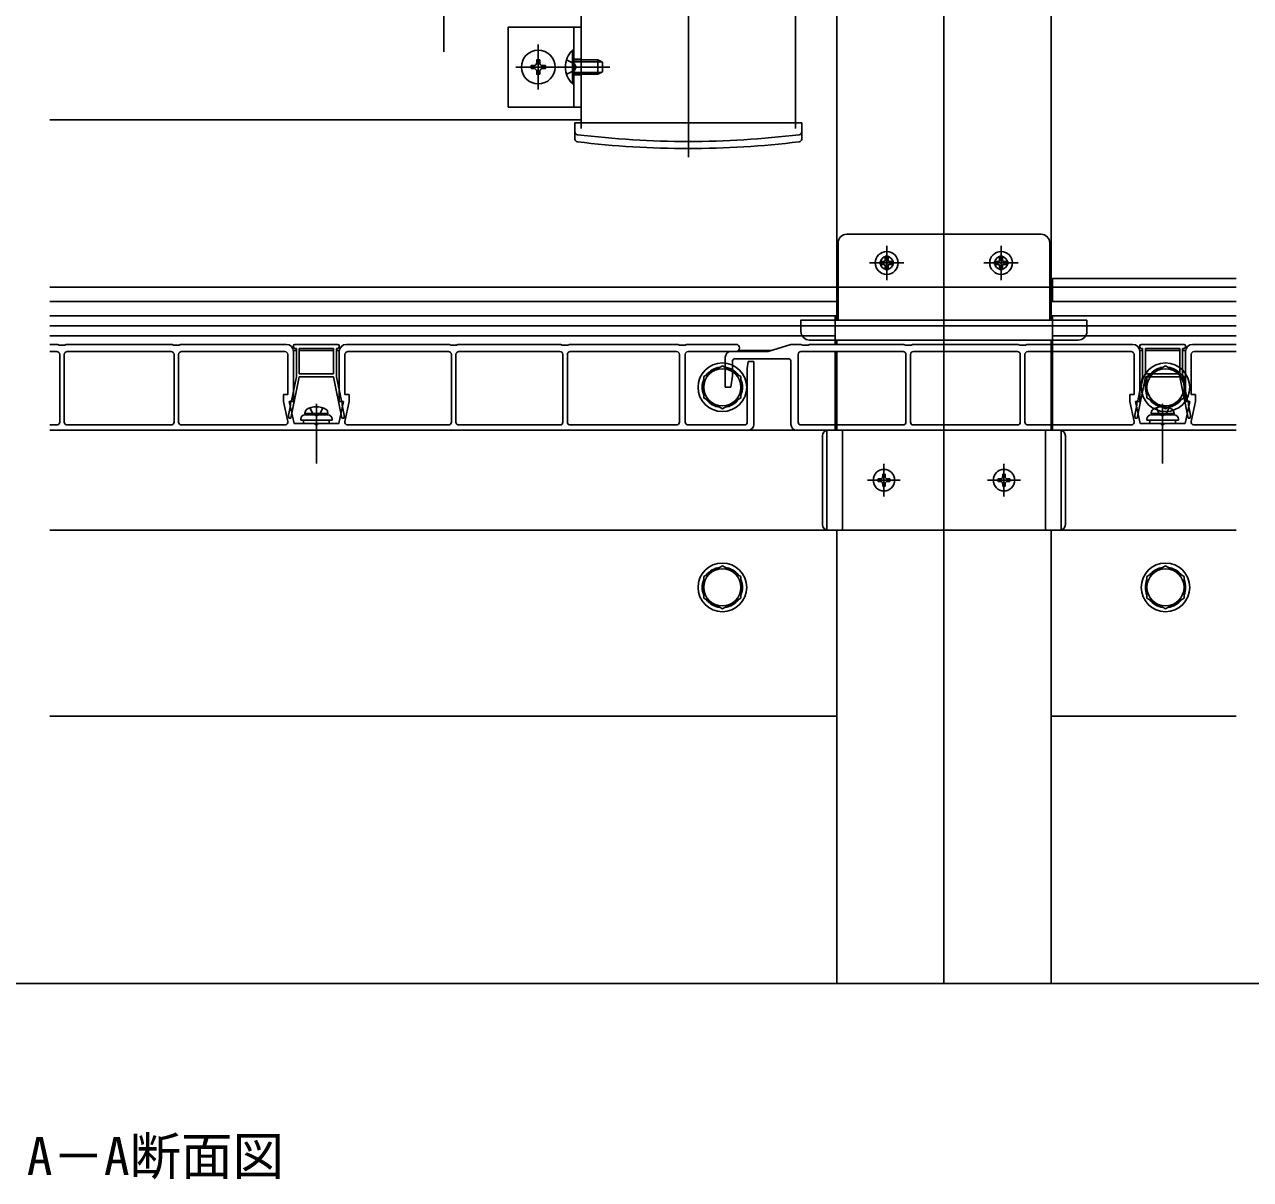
# Model space of a CAD drawing. Units: millimetres, scale not verified. Extents: x -1050 to 1050, y -1573 to 1566.
# Drawn here: x 136.9 to 565.7, y 176.1 to 580.1 of the extents above; entities that cross this region are included whole.
import ezdxf
from ezdxf.enums import TextEntityAlignment as Align

# ---------------------------------------------------------------- set-up
doc = ezdxf.new("R2010")
doc.units = ezdxf.units.MM
doc.header["$LTSCALE"] = 5
for name, color, linetype in [('0-2_USER1', 3, 'Continuous'), ('0-5_YKK_12', 2, 'Continuous'), ('0-6_YKK_13', 4, 'Continuous'), ('0-8_YKK_D', 6, 'Continuous'), ('0-A_YSS_K', 3, 'Continuous')]:
    doc.layers.add(name, color=color, linetype=linetype)
doc.styles.add('ＭＳ ゴシック', font='')
doc.styles.get('ＭＳ ゴシック').set_extended_font_data('MS Gothic')

msp = doc.modelspace()

# ---------------------------------------------------------------- linework, layer by layer
at = {"layer": '0-5_YKK_12'}
for p, q in [((369.1, 1131.6), (369.1, 533.725)), ((458.5, 1131.6), (458.5, 244.618)), ((331.6, 1119.6), (331.6, 545.725)), ((406.6, 1119.6), (406.6, 545.725)), ((421, 808.661), (421, 476.725)), ((145.729, 546.725), (331.6, 546.725)), ((331.6, 545.725), (331.6, 543.725)), ((406.6, 545.725), (406.6, 543.725)), ((560.729, 491.225), (496.5, 491.225)), ((496.5, 483.225), (496.5, 491.225)), ((421, 483.225), (145.729, 483.225)), ((421, 483.225), (145.729, 483.225)), ((535.729, 483.225), (496, 483.225)), ((560.729, 483.225), (496, 483.225)), ((421, 478.225), (145.729, 478.225)), ((560.729, 478.225), (496, 478.225)), ((421, 469.725), (421, 468.225)), ((496, 469.725), (496, 438.225)), ((232, 466.097), (230.972, 466.097)), ((245, 466.097), (233, 466.097)), ((247.028, 466.097), (246, 466.097)), ((398.191, 466.097), (386.64, 466.097)), ((420.5, 438.225), (420.5, 465.725)), ((421, 465.725), (421, 438.225)), ((528, 466.097), (526.972, 466.097)), ((541, 466.097), (529, 466.097)), ((543.028, 466.097), (542, 466.097)), ((418, 438.225), (145.729, 438.225)), ((417.5, 403.225), (417.5, 438.225)), ((560.729, 438.225), (499, 438.225)), ((499.5, 403.225), (499.5, 438.225)), ((420.5, 403.225), (145.729, 403.225)), ((421, 403.225), (421, 244.618)), ((496, 403.225), (496, 244.618)), ((560.729, 403.225), (496.5, 403.225)), ((421, 338.225), (145.729, 338.225)), ((560.729, 338.225), (496, 338.225))]:
    msp.add_line(p, q, dxfattribs=at)
for points in [[(496, 1119.6), (496, 578.725), (496, 476.725)], [(420.5, 468.225), (420.5, 469.725), (420.5, 476.725), (420.5, 478.225)], [(496.5, 438.225), (496.5, 469.725), (496.5, 476.725), (496.5, 478.225)], [(420.5, 474.725), (408.5, 474.725), (145.729, 474.725)], [(560.729, 474.725), (508.5, 474.725), (496.5, 474.725)], [(420.5, 471.225), (408.902, 471.225), (145.729, 471.225)], [(560.729, 471.225), (508.098, 471.225), (496.5, 471.225)]]:
    msp.add_lwpolyline(points, dxfattribs=at)
at = {"layer": '0-6_YKK_13'}
for p, q in [((283.6, 591.669), (283.6, 570.596)), ((329.1, 551.225), (329.1, 579.225)), ((316.6, 557.325), (316.6, 573.125)), ((329.1, 559.325), (329.1, 571.125)), ((329.1, 567.975), (331.6, 567.975)), ((329.1, 567.725), (337.4, 567.725)), ((329.1, 567.071), (338.79, 567.071)), ((339.1, 566.925), (337.4, 567.725)), ((339.1, 563.525), (339.1, 566.925)), ((324.5, 565.225), (308.7, 565.225)), ((315.1, 564.725), (314.1, 564.725)), ((323.6, 565.225), (341.6, 565.225)), ((329.1, 563.38), (338.79, 563.38)), ((329.1, 562.475), (331.6, 562.475)), ((339.1, 563.525), (337.4, 562.725)), ((328.591, 559.325), (329.1, 559.325)), ((329.4, 542.725), (329.452, 545.725)), ((329.452, 545.725), (408.748, 545.725)), ((408.8, 542.725), (408.748, 545.725)), ((329.4, 542.725), (329.446, 540.058)), ((408.8, 542.725), (408.753, 540.058)), ((492.5, 506.725), (424.5, 506.725)), ((421.5, 476.725), (421.5, 503.725)), ((438.5, 502.725), (438.5, 490.725)), ((478.5, 502.725), (478.5, 490.725)), ((495.5, 476.725), (495.5, 503.725)), ((432.5, 496.725), (444.5, 496.725)), ((437.99, 495.715), (437.99, 494.425)), ((472.5, 496.725), (484.5, 496.725)), ((477.99, 495.715), (477.99, 494.425)), ((508.5, 472.725), (508.5, 476.725)), ((508.5, 474.725), (408.5, 474.725)), ((151, 467.925), (151.5, 468.225)), ((151.5, 468.225), (188.5, 468.225)), ((188.5, 468.225), (189, 467.925)), ((189, 467.925), (191, 467.925)), ((231, 467.725), (231, 467.325)), ((246.5, 468.225), (231.5, 468.225)), ((247, 467.325), (247, 467.725)), ((249.5, 468.225), (285.5, 468.225)), ((285.5, 468.225), (286, 467.925)), ((286, 467.925), (288, 467.925)), ((324.5, 468.225), (325, 467.925)), ((327, 467.925), (325, 467.925)), ((327, 467.925), (327.5, 468.225)), ((327.5, 468.225), (365.5, 468.225)), ((365.5, 468.225), (366, 467.925)), ((366, 467.925), (368, 467.925)), ((368, 467.925), (368.5, 468.225)), ((368.5, 468.225), (385.75, 468.225)), ((405, 468.225), (397, 465.725)), ((405, 468.225), (408.5, 468.225)), ((408.5, 468.225), (409, 467.925)), ((409, 467.925), (411, 467.925)), ((411, 467.925), (411.5, 468.225)), ((411.5, 469.725), (505.5, 469.725)), ((411.5, 468.225), (444.5, 468.225)), ((444.5, 468.225), (445, 467.925)), ((445, 467.925), (447, 467.925)), ((527, 467.725), (527, 467.325)), ((542.5, 468.225), (527.5, 468.225)), ((543, 467.325), (543, 467.725)), ((545.5, 468.225), (560.729, 468.225)), ((145.729, 465.725), (148.2, 465.725)), ((149.2, 464.725), (149.2, 441.025)), ((150.8, 441.025), (150.8, 464.725)), ((151.8, 465.725), (188.2, 465.725)), ((189.2, 464.725), (189.2, 441.025)), ((190.8, 441.025), (190.8, 464.725)), ((191.8, 465.725), (228, 465.725)), ((229, 464.725), (229, 450.725)), ((231, 465.725), (231, 448.225)), ((231.5, 466.825), (232, 466.825)), ((232, 456.925), (232, 466.825)), ((233, 466.825), (233, 457.925)), ((233, 466.825), (245, 466.825)), ((245, 466.825), (245, 457.925)), ((246, 456.925), (246, 466.825)), ((246, 466.825), (246.5, 466.825)), ((247, 465.725), (247, 448.225)), ((249, 450.725), (249, 464.725)), ((250, 465.725), (285.2, 465.725)), ((286.2, 464.725), (286.2, 441.025)), ((287.8, 441.025), (287.8, 464.725)), ((288.8, 465.725), (324.2, 465.725)), ((325.2, 464.725), (325.2, 441.025)), ((326.8, 441.025), (326.8, 464.725)), ((327.8, 465.725), (365, 465.725)), ((366, 464.725), (366, 441.025)), ((368, 464.725), (368, 441.025)), ((369, 465.725), (385.75, 465.725)), ((382, 453.225), (382, 463.725)), ((384, 465.725), (397, 465.725)), ((385.5, 463.225), (404, 463.225)), ((407.5, 464.725), (407.5, 441.025)), ((408.5, 465.725), (444.2, 465.725)), ((445.2, 464.725), (445.2, 441.025)), ((446.8, 441.025), (446.8, 464.725)), ((447.8, 465.725), (484.2, 465.725)), ((485.2, 464.725), (485.2, 441.025)), ((486.8, 441.025), (486.8, 464.725)), ((487.8, 465.725), (524, 465.725)), ((525, 464.725), (525, 450.725)), ((527, 465.725), (527, 448.225)), ((527.5, 466.825), (528, 466.825)), ((528, 456.925), (528, 466.825)), ((529, 466.825), (529, 457.925)), ((529, 466.825), (541, 466.825)), ((541, 466.825), (541, 457.925)), ((542, 456.925), (542, 466.825)), ((542, 466.825), (542.5, 466.825)), ((543, 465.725), (543, 448.225)), ((545, 450.725), (545, 464.725)), ((546, 465.725), (560.729, 465.725)), ((384.5, 457.225), (384.5, 462.225)), ((390, 462.225), (389.7, 459.825)), ((389.7, 459.825), (389.7, 441.025)), ((392, 462.225), (390, 462.225)), ((392, 462.225), (392, 440.225)), ((405, 462.225), (405, 440.225)), ((233, 456.825), (230.067, 442.425)), ((232, 456.925), (230.269, 448.425)), ((245, 457.925), (233, 457.925)), ((245, 456.925), (233, 456.925)), ((233, 456.925), (233, 456.825)), ((245, 456.925), (245, 456.825)), ((245, 456.825), (247.933, 442.425)), ((246, 456.925), (247.731, 448.425)), ((384, 453.225), (384.5, 457.225)), ((529, 456.825), (526.067, 442.425)), ((528, 456.925), (526.269, 448.425)), ((541, 457.925), (529, 457.925)), ((541, 456.925), (529, 456.925)), ((529, 456.925), (529, 456.825)), ((541, 456.925), (541, 456.825)), ((541, 456.825), (543.933, 442.425)), ((542, 456.925), (543.731, 448.425)), ((229, 450.725), (227.5, 450.725)), ((250.5, 450.725), (249, 450.725)), ((250.5, 448.225), (250.5, 450.725)), ((382, 453.225), (384, 453.225)), ((525, 450.725), (523.5, 450.725)), ((546.5, 450.725), (545, 450.725)), ((546.5, 448.225), (546.5, 450.725)), ((229.969, 446.953), (229.25, 443.425)), ((229.5, 448.225), (231, 448.225)), ((229.5, 448.225), (231.174, 440.525)), ((229.969, 448.125), (229.969, 446.953)), ((239, 447.425), (239, 426.525)), ((248.5, 448.225), (246.826, 440.525)), ((247, 448.225), (248.5, 448.225)), ((248.981, 441.238), (250.5, 448.225)), ((525.969, 446.953), (525.25, 443.425)), ((525.5, 448.225), (527, 448.225)), ((525.5, 448.225), (527.174, 440.525)), ((525.969, 448.125), (525.969, 446.953)), ((535, 447.425), (535, 426.525)), ((544.5, 448.225), (542.826, 440.525)), ((543, 448.225), (544.5, 448.225)), ((544.981, 441.238), (546.5, 448.225)), ((229.25, 443.425), (229.337, 442.425)), ((229.337, 442.425), (230.067, 442.425)), ((233.5, 442.025), (233.5, 441.725)), ((234.5, 441.725), (234.5, 440.525)), ((235, 444.025), (235.141, 444.828)), ((243, 444.025), (235, 444.025)), ((235, 444.025), (235.088, 443.525)), ((243, 443.525), (235, 443.525)), ((242.912, 443.525), (235.088, 443.525)), ((243, 444.025), (242.859, 444.828)), ((243, 444.025), (242.912, 443.525)), ((247.933, 442.425), (248.663, 442.425)), ((248.75, 443.425), (248.663, 442.425)), ((525.25, 443.425), (525.337, 442.425)), ((525.337, 442.425), (526.067, 442.425)), ((529.5, 442.025), (529.5, 441.725)), ((530.5, 441.725), (530.5, 440.525)), ((531, 444.025), (531.141, 444.828)), ((539, 444.025), (531, 444.025)), ((531, 444.025), (531.088, 443.525)), ((539, 443.525), (531, 443.525)), ((538.912, 443.525), (531.088, 443.525)), ((539, 444.025), (538.859, 444.828)), ((539, 444.025), (538.912, 443.525)), ((543.933, 442.425), (544.663, 442.425)), ((544.75, 443.425), (544.663, 442.425)), ((148.2, 440.025), (145.729, 440.025)), ((390, 438.225), (145.729, 438.225)), ((188.2, 440.025), (151.8, 440.025)), ((228.042, 440.025), (191.8, 440.025)), ((238.5, 440.525), (231.174, 440.525)), ((246.826, 440.525), (239.5, 440.525)), ((285.2, 440.025), (249.958, 440.025)), ((324.2, 440.025), (288.8, 440.025)), ((365, 440.025), (327.8, 440.025)), ((388.7, 440.025), (369, 440.025)), ((560.729, 438.225), (407, 438.225)), ((444.2, 440.025), (408.5, 440.025)), ((418, 438.225), (499, 438.225)), ((423, 403.225), (423, 438.225)), ((484.2, 440.025), (447.8, 440.025)), ((524.042, 440.025), (487.8, 440.025)), ((494, 403.225), (494, 438.225)), ((534.5, 440.525), (527.174, 440.525)), ((542.826, 440.525), (535.5, 440.525)), ((560.729, 440.025), (545.958, 440.025)), ((416, 436.225), (416, 405.225)), ((501, 436.225), (501, 405.225)), ((437.5, 426.475), (437.5, 414.975)), ((479.5, 426.475), (479.5, 414.975)), ((431.75, 420.725), (443.25, 420.725)), ((473.75, 420.725), (485.25, 420.725)), ((437.09, 419.495), (437.09, 418.675)), ((479.09, 419.495), (479.09, 418.675)), ((418, 403.225), (499, 403.225))]:
    msp.add_line(p, q, dxfattribs=at)
for points in [[(331.6, 551.225), (331.6, 579.225), (306.1, 579.225), (306.1, 551.225)], [(381, 460.731), (387.5, 456.978), (387.5, 449.473), (381, 445.72), (374.5, 449.473), (374.5, 456.978)], [(536, 460.731), (529.5, 456.978), (529.5, 449.473), (536, 445.72), (542.5, 449.473), (542.5, 456.978)], [(381, 390.731), (387.5, 386.978), (387.5, 379.473), (381, 375.72), (374.5, 379.473), (374.5, 386.978)], [(536, 390.731), (529.5, 386.978), (529.5, 379.473), (536, 375.72), (542.5, 379.473), (542.5, 386.978)]]:
    msp.add_lwpolyline(points, close=True, dxfattribs=at)
for points in [[(328.591, 559.325), (328.591, 571.125), (329.1, 571.125)], [(316.1, 566.725), (316.1, 567.725), (317.1, 567.725), (317.1, 566.725)], [(326.489, 567.725), (329.267, 566.37), (329.876, 565.225)], [(329.1, 562.725), (337.4, 562.725), (337.4, 567.725)], [(314.1, 564.725), (314.1, 565.725), (315.1, 565.725)], [(317.1, 563.725), (317.1, 562.725), (316.1, 562.725), (316.1, 563.725)], [(318.1, 565.725), (319.1, 565.725), (319.1, 564.725), (318.1, 564.725)], [(326.489, 562.725), (329.267, 564.08), (329.876, 565.225)], [(439.01, 497.735), (439.01, 499.025), (437.99, 499.025), (437.99, 497.735)], [(479.01, 497.735), (479.01, 499.025), (477.99, 499.025), (477.99, 497.735)], [(437.49, 497.235), (436.2, 497.235), (436.2, 496.215), (437.49, 496.215)], [(437.99, 494.425), (439.01, 494.425), (439.01, 495.715)], [(439.51, 496.215), (440.8, 496.215), (440.8, 497.235), (439.51, 497.235)], [(477.49, 497.235), (476.2, 497.235), (476.2, 496.215), (477.49, 496.215)], [(477.99, 494.425), (479.01, 494.425), (479.01, 495.715)], [(479.51, 496.215), (480.8, 496.215), (480.8, 497.235), (479.51, 497.235)], [(508.5, 476.725), (408.5, 476.725), (408.5, 472.725)], [(145.729, 468.225), (148.5, 468.225), (149, 467.925), (151, 467.925)], [(191, 467.925), (191.5, 468.225), (228.5, 468.225)], [(288, 467.925), (288.5, 468.225), (324.5, 468.225)], [(447, 467.925), (447.5, 468.225), (484.5, 468.225), (485, 467.925), (487, 467.925), (487.5, 468.225), (524.5, 468.225)], [(227.5, 450.725), (227.5, 448.225), (229.019, 441.238)], [(523.5, 450.725), (523.5, 448.225), (525.019, 441.238)], [(236.742, 446.021), (237.855, 443.788), (239, 443.179)], [(241.258, 446.021), (240.145, 443.788), (239, 443.179)], [(248.031, 448.125), (248.031, 446.953), (248.75, 443.425)], [(532.742, 446.021), (533.855, 443.788), (535, 443.179)], [(537.258, 446.021), (536.145, 443.788), (535, 443.179)], [(544.031, 448.125), (544.031, 446.953), (544.75, 443.425)], [(233.5, 441.725), (244.5, 441.725), (244.5, 442.025)], [(234.5, 440.525), (243.5, 440.525), (243.5, 441.725)], [(529.5, 441.725), (540.5, 441.725), (540.5, 442.025)], [(530.5, 440.525), (539.5, 440.525), (539.5, 441.725)], [(436.27, 421.135), (435.45, 421.135), (435.45, 420.315), (436.27, 420.315)], [(437.91, 421.955), (437.91, 422.775), (437.09, 422.775), (437.09, 421.955)], [(438.73, 420.315), (439.55, 420.315), (439.55, 421.135), (438.73, 421.135)], [(478.27, 421.135), (477.45, 421.135), (477.45, 420.315), (478.27, 420.315)], [(479.91, 421.955), (479.91, 422.775), (479.09, 422.775), (479.09, 421.955)], [(480.73, 420.315), (481.55, 420.315), (481.55, 421.135), (480.73, 421.135)], [(437.09, 418.675), (437.91, 418.675), (437.91, 419.495)], [(479.09, 418.675), (479.91, 418.675), (479.91, 419.495)]]:
    msp.add_lwpolyline(points, dxfattribs=at)
for centre, radius in [((316.6, 565.225), 5.9), ((438.5, 496.725), 4), ((438.5, 496.725), 2.25), ((478.5, 496.725), 4), ((478.5, 496.725), 2.25), ((381, 453.225), 8.5), ((381, 453.225), 6.5), ((536, 453.225), 8.5), ((536, 453.225), 6.5), ((437.5, 420.725), 3.75), ((479.5, 420.725), 3.75), ((381, 383.225), 8.5), ((536, 383.225), 8.5), ((381, 383.225), 6.5), ((536, 383.225), 6.5)]:
    msp.add_circle(centre, radius, dxfattribs=at)
for centre, radius, start, end in [((334.332, 565.225), 8.232, 134.2189, 225.7811), ((315.1, 566.725), 1, 270, 360), ((318.1, 566.725), 1, 180, 270), ((315.1, 563.725), 1, 360, 90), ((318.1, 563.725), 1, 90, 180), ((330.403, 542.572), 1, 181, 262.97773), ((369.1, 856.725), 317.528, 262.97773, 277.02227), ((407.797, 542.572), 1, 277.02227, 359), ((330.446, 540.076), 1, 181, 263.0403), ((369.1, 856.725), 320, 263.0403, 276.9597), ((407.754, 540.076), 1, 276.9597, 359), ((424.5, 503.725), 3, 90, 180), ((492.5, 503.725), 3, 0, 90), ((437.49, 497.735), 0.5, 270, 0), ((439.51, 497.735), 0.5, 180, 270), ((477.49, 497.735), 0.5, 270, 0), ((479.51, 497.735), 0.5, 180, 270), ((437.49, 495.715), 0.5, 0, 90), ((439.51, 495.715), 0.5, 90, 180), ((477.49, 495.715), 0.5, 0, 90), ((479.51, 495.715), 0.5, 90, 180), ((411.5, 472.725), 3, 180, 270), ((505.5, 472.725), 3, 270, 0), ((228.5, 465.725), 2.5, 0, 90), ((231.5, 467.725), 0.5, 90, 180), ((246.5, 467.725), 0.5, 0, 90), ((249.5, 465.725), 2.5, 90, 180), ((385.75, 466.975), 1.25, 270, 90), ((524.5, 465.725), 2.5, 0, 90), ((527.5, 467.725), 0.5, 90, 180), ((542.5, 467.725), 0.5, 0, 90), ((545.5, 465.725), 2.5, 90, 180), ((148.2, 464.725), 1, 0, 90), ((151.8, 464.725), 1, 90, 180), ((188.2, 464.725), 1, 0, 90), ((191.8, 464.725), 1, 90, 180), ((228, 464.725), 1, 0, 90), ((231.5, 467.325), 0.5, 180, 270), ((246.5, 467.325), 0.5, 270, 0), ((250, 464.725), 1, 90, 180), ((285.2, 464.725), 1, 0, 90), ((288.8, 464.725), 1, 90, 180), ((324.2, 464.725), 1, 0, 90), ((327.8, 464.725), 1, 90, 180), ((365, 464.725), 1, 0, 90), ((369, 464.725), 1, 90, 180), ((384, 463.725), 2, 90, 180), ((385.5, 462.225), 1, 90, 180), ((404, 462.225), 1, 0, 90), ((408.5, 464.725), 1, 90, 180), ((444.2, 464.725), 1, 0, 90), ((447.8, 464.725), 1, 90, 180), ((484.2, 464.725), 1, 0, 90), ((487.8, 464.725), 1, 90, 180), ((524, 464.725), 1, 0, 90), ((527.5, 467.325), 0.5, 180, 270), ((542.5, 467.325), 0.5, 270, 0), ((546, 464.725), 1, 90, 180), ((381, 453.225), 7.05, 97.21814, 142.78186), ((381, 453.225), 7.05, 37.21814, 82.78186), ((536, 453.225), 7.05, 97.21814, 142.78186), ((536, 453.225), 7.05, 37.21814, 82.78186), ((381, 453.225), 7.05, 157.21814, 202.78186), ((381, 453.225), 7.05, 337.21814, 22.78186), ((536, 453.225), 7.05, 157.21814, 202.78186), ((536, 453.225), 7.05, 337.21814, 22.78186), ((230.269, 448.125), 0.3, 90, 180), ((239, 439.925), 6.5, 57.94412, 122.05588), ((247.731, 448.125), 0.3, 0, 90), ((381, 453.225), 7.05, 217.21814, 262.78186), ((381, 453.225), 7.05, 277.21814, 322.78186), ((526.269, 448.125), 0.3, 90, 180), ((536, 453.225), 7.05, 217.21814, 262.78186), ((535, 439.925), 6.5, 57.94412, 122.05588), ((536, 453.225), 7.05, 277.21814, 322.78186), ((543.731, 448.125), 0.3, 0, 90), ((235, 442.025), 1.5, 90, 180), ((236.028, 444.672), 0.9, 122.05588, 170), ((241.972, 444.672), 0.9, 10, 57.94412), ((243, 442.025), 1.5, 0, 90), ((531, 442.025), 1.5, 90, 180), ((532.028, 444.672), 0.9, 122.05588, 170), ((537.972, 444.672), 0.9, 10, 57.94412), ((539, 442.025), 1.5, 0, 90), ((148.2, 441.025), 1, 270, 0), ((151.8, 441.025), 1, 180, 270), ((188.2, 441.025), 1, 270, 0), ((191.8, 441.025), 1, 180, 270), ((228.042, 441.025), 1, 270, 12.26477), ((239, 440.525), 0.5, 180, 0), ((249.958, 441.025), 1, 167.73523, 270), ((285.2, 441.025), 1, 270, 0), ((288.8, 441.025), 1, 180, 270), ((324.2, 441.025), 1, 270, 0), ((327.8, 441.025), 1, 180, 270), ((365, 441.025), 1, 270, 0), ((369, 441.025), 1, 180, 270), ((388.7, 441.025), 1, 270, 0), ((390, 440.225), 2, 270, 0), ((407, 440.225), 2, 180, 270), ((408.5, 441.025), 1, 180, 270), ((418, 436.225), 2, 90, 180), ((444.2, 441.025), 1, 270, 0), ((447.8, 441.025), 1, 180, 270), ((484.2, 441.025), 1, 270, 0), ((487.8, 441.025), 1, 180, 270), ((499, 436.225), 2, 0, 90), ((524.042, 441.025), 1, 270, 12.26477), ((535, 440.525), 0.5, 180, 0), ((545.958, 441.025), 1, 167.73523, 270), ((436.27, 421.955), 0.82, 270, 0), ((436.27, 419.495), 0.82, 0, 90), ((438.73, 421.955), 0.82, 180, 270), ((438.73, 419.495), 0.82, 90, 180), ((478.27, 421.955), 0.82, 270, 0), ((478.27, 419.495), 0.82, 0, 90), ((480.73, 421.955), 0.82, 180, 270), ((480.73, 419.495), 0.82, 90, 180), ((418, 405.225), 2, 180, 270), ((499, 405.225), 2, 270, 0), ((381, 383.225), 7.05, 157.21814, 202.78186), ((381, 383.225), 7.05, 97.21814, 142.78186), ((381, 383.225), 7.05, 37.21814, 82.78186), ((381, 383.225), 7.05, 337.21814, 22.78186), ((536, 383.225), 7.05, 157.21814, 202.78186), ((536, 383.225), 7.05, 97.21814, 142.78186), ((536, 383.225), 7.05, 37.21814, 82.78186), ((536, 383.225), 7.05, 337.21814, 22.78186), ((381, 383.225), 7.05, 217.21814, 262.78186), ((381, 383.225), 7.05, 277.21814, 322.78186), ((536, 383.225), 7.05, 217.21814, 262.78186), ((536, 383.225), 7.05, 277.21814, 322.78186)]:
    msp.add_arc(centre, radius, start, end, dxfattribs=at)
at = {"layer": '0-8_YKK_D'}
msp.add_line((560.729, 488.225), (145.729, 488.225), dxfattribs=at)
at = {"layer": '0-A_YSS_K'}
msp.add_line((883.291, 244.618), (-319.007, 244.618), dxfattribs=at)

# ---------------------------------------------------------------- texts
at = {"layer": '0-2_USER1', "style": 'ＭＳ ゴシック'}
msp.add_text('A－A断面図', height=13.2, dxfattribs=at).set_placement((137.693, 173.748), align=Align.BOTTOM_LEFT)

doc.saveas('drawing.dxf')
